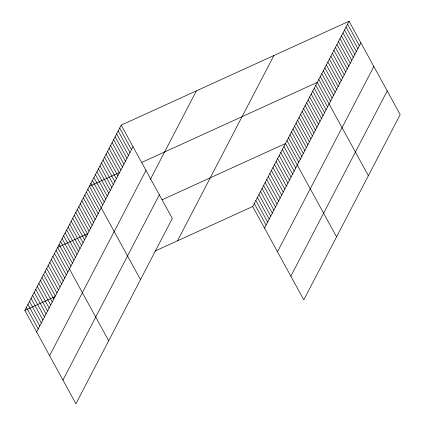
<?xml version="1.0" encoding="UTF-8"?>
<svg xmlns="http://www.w3.org/2000/svg" width="425" height="425" viewBox="0 0 425 425"><rect width="100%" height="100%" fill="white"/><g stroke="black" fill="none" stroke-linecap="round" stroke-linejoin="round"><path stroke-width="0.64" d="M121.199 125.141L172.3 218.482L75.932 403.75L24.825 310.409L121.199 125.141L349.068 21.25L400.175 114.591L303.801 299.859L252.7 206.518L349.068 21.25M36.646 331.999L133.014 146.731M49.608 355.677L145.982 170.409M150.36 179.361L196.398 90.86M62.969 380.072L159.338 194.804M177.501 240.8L273.87 55.537M264.52 228.108L360.889 42.84M277.483 251.786L373.851 66.518M290.838 276.181L387.207 90.913M119.473 172.566L89.393 186.283L140.5 279.618M142.035 162.281L317.268 82.386L368.369 175.727M87.672 233.708L57.593 247.419L108.694 340.76M161.994 199.819L285.467 143.528L336.568 236.868M24.825 310.409L54.905 296.698M154.854 251.127L252.7 206.518M347.554 24.161L359.375 45.751M346.04 27.073L357.861 48.662M344.526 29.984L356.347 51.574M343.012 32.895L354.832 54.485M341.498 35.806L353.318 57.396M339.984 38.718L351.804 60.307M338.47 41.629L350.29 63.219M336.956 44.54L348.776 66.13M335.442 47.451L347.262 69.041M333.928 50.362L345.748 71.953M332.414 53.274L344.234 74.864M330.9 56.185L342.715 77.775M329.386 59.096L341.201 80.686M327.872 62.008L339.687 83.598M326.352 64.919L338.172 86.509M324.838 67.83L336.658 89.42M323.324 70.741L335.144 92.331M321.81 73.652L333.63 95.243M320.296 76.564L332.116 98.154M318.782 79.475L330.602 101.065M315.754 85.297L327.574 106.887M314.24 88.209L326.06 109.799M312.726 91.12L324.546 112.71M311.212 94.031L323.032 115.621M309.697 96.942L321.518 118.532M308.183 99.854L320.004 121.444M306.669 102.77L318.49 124.355M305.155 105.682L316.97 127.266M303.641 108.593L315.456 130.178M302.122 111.504L313.942 133.089M300.608 114.415L312.428 136M299.094 117.327L310.914 138.911M297.58 120.238L309.4 141.822M296.066 123.149L307.886 144.734M294.552 126.06L306.372 147.645M293.038 128.972L304.858 150.556M291.523 131.883L303.344 153.468M290.009 134.794L301.83 156.384M288.495 137.705L300.316 159.295M286.981 140.617L298.802 162.207M283.905 146.524L295.726 168.114M282.343 149.526L294.164 171.116M280.787 152.527L292.607 174.112M279.225 155.523L291.045 177.113M277.663 158.525L289.483 180.115M276.107 161.527L287.927 183.111M274.545 164.523L286.365 186.113M272.983 167.524L284.803 189.114M271.426 170.521L283.241 192.111M269.864 173.522L281.685 195.112M268.303 176.524L280.123 198.108M266.741 179.52L278.561 201.11M265.184 182.522L277.004 204.112M263.622 185.523L275.442 207.108M262.06 188.519L273.881 210.109M260.504 191.521L272.324 213.111M258.942 194.517L270.762 216.107M257.38 197.519L269.2 219.109M255.823 200.52L267.638 222.105M254.262 203.517L266.082 225.107M119.685 128.053L131.5 149.643M118.171 130.964L129.986 152.554M116.652 133.875L128.472 155.465M115.138 136.786L126.958 158.376M113.624 139.697L125.444 161.288M112.11 142.609L123.93 164.199M110.596 145.52L122.416 167.11M109.082 148.431L120.902 170.021M107.567 151.343L119.388 172.933M106.053 154.254L117.874 175.844M104.539 157.17L116.36 178.755M103.025 160.082L114.846 181.666M101.511 162.993L113.332 184.577M99.997 165.904L111.817 187.489M98.483 168.815L110.303 190.4M96.969 171.727L108.789 193.311M95.455 174.638L107.27 196.222M93.941 177.549L105.756 199.134M92.422 180.46L104.242 202.045M90.907 183.372L102.728 204.956M87.879 189.194L99.7 210.784M86.365 192.105L98.186 213.695M84.851 195.017L96.672 216.607M83.337 197.928L95.157 219.518M81.823 200.839L93.643 222.429M80.309 203.75L92.129 225.34M78.795 206.662L90.615 228.252M77.281 209.573L89.101 231.163M75.767 212.484L87.587 234.074M74.253 215.395L86.073 236.985M72.739 218.307L84.559 239.897M71.225 221.218L83.045 242.808M69.711 224.129L81.526 245.719M68.197 227.04L80.012 248.63M66.677 229.952L78.498 251.542M65.163 232.863L76.983 254.453M63.649 235.774L75.469 257.364M62.135 238.685L73.955 260.275M60.621 241.597L72.441 263.187M59.107 244.508L70.927 266.098M56.031 250.421L67.851 272.011M54.474 253.417L66.295 275.007M52.912 256.418L64.733 278.008M51.351 259.42L63.171 281.005M49.794 262.416L61.614 284.006M48.232 265.418L60.053 287.008M46.67 268.414L58.491 290.004M45.114 271.416L56.929 293.006M43.552 274.417L55.372 296.007M41.99 277.413L53.81 299.003M40.428 280.415L52.248 302.005M38.872 283.417L50.692 305.001M37.31 286.413L49.13 308.003M35.748 289.414L47.568 311.004M34.191 292.411L46.012 314.001M32.629 295.412L44.45 317.002M31.067 298.414L42.888 320.004M29.511 301.41L41.326 323M27.949 304.412L39.769 326.002M26.387 307.413L38.208 328.998"/></g></svg>
